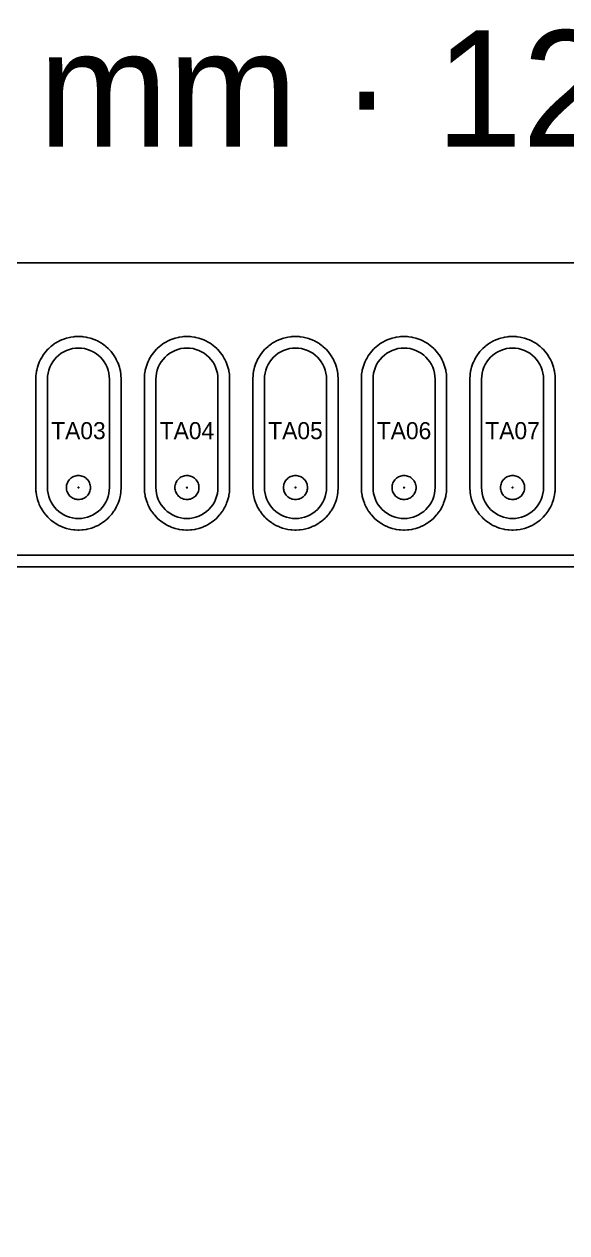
# Model space of a CAD drawing. Header units: millimetres. Extents: x 0 to 8220, y 0 to 2502.
# Drawn here: x 5924 to 6064, y 2189.6 to 2501.6 of the extents above; entities that cross this region are included whole.
import ezdxf
from ezdxf.enums import TextEntityAlignment as Align

# ---------------------------------------------------------------- set-up
doc = ezdxf.new("R2010")
doc.units = ezdxf.units.MM
for name, color, linetype in [('CALADO_INTERIOR', 5, 'Continuous'), ('CORTE_EXT', 1, 'Continuous'), ('HOJA', 8, 'Continuous'), ('TEXTO', 7, 'Continuous'), ('TRAYECTORIA_EXT_FRESA6', 11, 'Continuous'), ('TRAYECTORIA_INT_FRESA6', 150, 'Continuous')]:
    doc.layers.add(name, color=color, linetype=linetype)

msp = doc.modelspace()

# ---------------------------------------------------------------- linework, layer by layer
at = {"layer": 'CALADO_INTERIOR'}
for points in [[(5937.7, 2385.09), (5937.4, 2385.04), (5937.1, 2384.97), (5936.81, 2384.86), (5936.54, 2384.73), (5936.28, 2384.58), (5936.03, 2384.4), (5935.81, 2384.19), (5935.6, 2383.97), (5935.42, 2383.72), (5935.27, 2383.46), (5935.14, 2383.19), (5935.03, 2382.9), (5934.96, 2382.6), (5934.91, 2382.3), (5934.9, 2382), (5934.91, 2381.7), (5934.96, 2381.4), (5935.03, 2381.1), (5935.14, 2380.81), (5935.27, 2380.54), (5935.42, 2380.28), (5935.6, 2380.03), (5935.81, 2379.81), (5936.03, 2379.6), (5936.28, 2379.42), (5936.54, 2379.27), (5936.81, 2379.14), (5937.1, 2379.03), (5937.4, 2378.96), (5937.7, 2378.91), (5938, 2378.9), (5938.3, 2378.91), (5938.6, 2378.96), (5938.9, 2379.03), (5939.19, 2379.14), (5939.46, 2379.27), (5939.72, 2379.42), (5939.97, 2379.6), (5940.19, 2379.81), (5940.4, 2380.03), (5940.58, 2380.28), (5940.73, 2380.54), (5940.86, 2380.81), (5940.97, 2381.1), (5941.04, 2381.4), (5941.09, 2381.7), (5941.1, 2382), (5941.09, 2382.3), (5941.04, 2382.6), (5940.97, 2382.9), (5940.86, 2383.19), (5940.73, 2383.46), (5940.58, 2383.72), (5940.4, 2383.97), (5940.19, 2384.19), (5939.97, 2384.4), (5939.72, 2384.58), (5939.46, 2384.73), (5939.19, 2384.86), (5938.9, 2384.97), (5938.6, 2385.04), (5938.3, 2385.09), (5938, 2385.1)], [(5965.7, 2385.09), (5965.4, 2385.04), (5965.1, 2384.97), (5964.81, 2384.86), (5964.54, 2384.73), (5964.28, 2384.58), (5964.03, 2384.4), (5963.81, 2384.19), (5963.6, 2383.97), (5963.42, 2383.72), (5963.27, 2383.46), (5963.14, 2383.19), (5963.03, 2382.9), (5962.96, 2382.6), (5962.91, 2382.3), (5962.9, 2382), (5962.91, 2381.7), (5962.96, 2381.4), (5963.03, 2381.1), (5963.14, 2380.81), (5963.27, 2380.54), (5963.42, 2380.28), (5963.6, 2380.03), (5963.81, 2379.81), (5964.03, 2379.6), (5964.28, 2379.42), (5964.54, 2379.27), (5964.81, 2379.14), (5965.1, 2379.03), (5965.4, 2378.96), (5965.7, 2378.91), (5966, 2378.9), (5966.3, 2378.91), (5966.6, 2378.96), (5966.9, 2379.03), (5967.19, 2379.14), (5967.46, 2379.27), (5967.72, 2379.42), (5967.97, 2379.6), (5968.19, 2379.81), (5968.4, 2380.03), (5968.58, 2380.28), (5968.73, 2380.54), (5968.86, 2380.81), (5968.97, 2381.1), (5969.04, 2381.4), (5969.09, 2381.7), (5969.1, 2382), (5969.09, 2382.3), (5969.04, 2382.6), (5968.97, 2382.9), (5968.86, 2383.19), (5968.73, 2383.46), (5968.58, 2383.72), (5968.4, 2383.97), (5968.19, 2384.19), (5967.97, 2384.4), (5967.72, 2384.58), (5967.46, 2384.73), (5967.19, 2384.86), (5966.9, 2384.97), (5966.6, 2385.04), (5966.3, 2385.09), (5966, 2385.1)], [(5993.7, 2385.09), (5993.4, 2385.04), (5993.1, 2384.97), (5992.81, 2384.86), (5992.54, 2384.73), (5992.28, 2384.58), (5992.03, 2384.4), (5991.81, 2384.19), (5991.6, 2383.97), (5991.42, 2383.72), (5991.27, 2383.46), (5991.14, 2383.19), (5991.03, 2382.9), (5990.96, 2382.6), (5990.91, 2382.3), (5990.9, 2382), (5990.91, 2381.7), (5990.96, 2381.4), (5991.03, 2381.1), (5991.14, 2380.81), (5991.27, 2380.54), (5991.42, 2380.28), (5991.6, 2380.03), (5991.81, 2379.81), (5992.03, 2379.6), (5992.28, 2379.42), (5992.54, 2379.27), (5992.81, 2379.14), (5993.1, 2379.03), (5993.4, 2378.96), (5993.7, 2378.91), (5994, 2378.9), (5994.3, 2378.91), (5994.6, 2378.96), (5994.9, 2379.03), (5995.19, 2379.14), (5995.46, 2379.27), (5995.72, 2379.42), (5995.97, 2379.6), (5996.19, 2379.81), (5996.4, 2380.03), (5996.58, 2380.28), (5996.73, 2380.54), (5996.86, 2380.81), (5996.97, 2381.1), (5997.04, 2381.4), (5997.09, 2381.7), (5997.1, 2382), (5997.09, 2382.3), (5997.04, 2382.6), (5996.97, 2382.9), (5996.86, 2383.19), (5996.73, 2383.46), (5996.58, 2383.72), (5996.4, 2383.97), (5996.19, 2384.19), (5995.97, 2384.4), (5995.72, 2384.58), (5995.46, 2384.73), (5995.19, 2384.86), (5994.9, 2384.97), (5994.6, 2385.04), (5994.3, 2385.09), (5994, 2385.1)], [(6021.7, 2385.09), (6021.4, 2385.04), (6021.1, 2384.97), (6020.81, 2384.86), (6020.54, 2384.73), (6020.28, 2384.58), (6020.03, 2384.4), (6019.81, 2384.19), (6019.6, 2383.97), (6019.42, 2383.72), (6019.27, 2383.46), (6019.14, 2383.19), (6019.03, 2382.9), (6018.96, 2382.6), (6018.91, 2382.3), (6018.9, 2382), (6018.91, 2381.7), (6018.96, 2381.4), (6019.03, 2381.1), (6019.14, 2380.81), (6019.27, 2380.54), (6019.42, 2380.28), (6019.6, 2380.03), (6019.81, 2379.81), (6020.03, 2379.6), (6020.28, 2379.42), (6020.54, 2379.27), (6020.81, 2379.14), (6021.1, 2379.03), (6021.4, 2378.96), (6021.7, 2378.91), (6022, 2378.9), (6022.3, 2378.91), (6022.6, 2378.96), (6022.9, 2379.03), (6023.19, 2379.14), (6023.46, 2379.27), (6023.72, 2379.42), (6023.97, 2379.6), (6024.19, 2379.81), (6024.4, 2380.03), (6024.58, 2380.28), (6024.73, 2380.54), (6024.86, 2380.81), (6024.97, 2381.1), (6025.04, 2381.4), (6025.09, 2381.7), (6025.1, 2382), (6025.09, 2382.3), (6025.04, 2382.6), (6024.97, 2382.9), (6024.86, 2383.19), (6024.73, 2383.46), (6024.58, 2383.72), (6024.4, 2383.97), (6024.19, 2384.19), (6023.97, 2384.4), (6023.72, 2384.58), (6023.46, 2384.73), (6023.19, 2384.86), (6022.9, 2384.97), (6022.6, 2385.04), (6022.3, 2385.09), (6022, 2385.1)], [(6049.7, 2385.09), (6049.4, 2385.04), (6049.1, 2384.97), (6048.81, 2384.86), (6048.54, 2384.73), (6048.28, 2384.58), (6048.03, 2384.4), (6047.81, 2384.19), (6047.6, 2383.97), (6047.42, 2383.72), (6047.27, 2383.46), (6047.14, 2383.19), (6047.03, 2382.9), (6046.96, 2382.6), (6046.91, 2382.3), (6046.9, 2382), (6046.91, 2381.7), (6046.96, 2381.4), (6047.03, 2381.1), (6047.14, 2380.81), (6047.27, 2380.54), (6047.42, 2380.28), (6047.6, 2380.03), (6047.81, 2379.81), (6048.03, 2379.6), (6048.28, 2379.42), (6048.54, 2379.27), (6048.81, 2379.14), (6049.1, 2379.03), (6049.4, 2378.96), (6049.7, 2378.91), (6050, 2378.9), (6050.3, 2378.91), (6050.6, 2378.96), (6050.9, 2379.03), (6051.19, 2379.14), (6051.46, 2379.27), (6051.72, 2379.42), (6051.97, 2379.6), (6052.19, 2379.81), (6052.4, 2380.03), (6052.58, 2380.28), (6052.73, 2380.54), (6052.86, 2380.81), (6052.97, 2381.1), (6053.04, 2381.4), (6053.09, 2381.7), (6053.1, 2382), (6053.09, 2382.3), (6053.04, 2382.6), (6052.97, 2382.9), (6052.86, 2383.19), (6052.73, 2383.46), (6052.58, 2383.72), (6052.4, 2383.97), (6052.19, 2384.19), (6051.97, 2384.4), (6051.72, 2384.58), (6051.46, 2384.73), (6051.19, 2384.86), (6050.9, 2384.97), (6050.6, 2385.04), (6050.3, 2385.09), (6050, 2385.1)]]:
    msp.add_lwpolyline(points, close=True, dxfattribs=at)
at = {"layer": 'CORTE_EXT'}
for points in [[(5930.04, 2410.78), (5930.15, 2411.56), (5930.34, 2412.32), (5930.61, 2413.06), (5930.94, 2413.77), (5931.35, 2414.44), (5931.82, 2415.08), (5932.34, 2415.66), (5932.92, 2416.18), (5933.56, 2416.65), (5934.23, 2417.06), (5934.94, 2417.39), (5935.68, 2417.66), (5936.44, 2417.85), (5937.22, 2417.96), (5938, 2418), (5938.78, 2417.96), (5939.56, 2417.85), (5940.32, 2417.66), (5941.06, 2417.39), (5941.77, 2417.06), (5942.44, 2416.65), (5943.08, 2416.18), (5943.66, 2415.66), (5944.18, 2415.08), (5944.65, 2414.44), (5945.06, 2413.77), (5945.39, 2413.06), (5945.66, 2412.32), (5945.85, 2411.56), (5945.96, 2410.78), (5946, 2410), (5946, 2382), (5945.96, 2381.22), (5945.85, 2380.44), (5945.66, 2379.68), (5945.39, 2378.94), (5945.06, 2378.23), (5944.65, 2377.56), (5944.18, 2376.92), (5943.66, 2376.34), (5943.08, 2375.82), (5942.44, 2375.35), (5941.77, 2374.94), (5941.06, 2374.61), (5940.32, 2374.34), (5939.56, 2374.15), (5938.78, 2374.04), (5938, 2374), (5937.22, 2374.04), (5936.44, 2374.15), (5935.68, 2374.34), (5934.94, 2374.61), (5934.23, 2374.94), (5933.56, 2375.35), (5932.92, 2375.82), (5932.34, 2376.34), (5931.82, 2376.92), (5931.35, 2377.56), (5930.94, 2378.23), (5930.61, 2378.94), (5930.34, 2379.68), (5930.15, 2380.44), (5930.04, 2381.22), (5930, 2382), (5930, 2410)], [(5958.04, 2410.78), (5958.15, 2411.56), (5958.34, 2412.32), (5958.61, 2413.06), (5958.94, 2413.77), (5959.35, 2414.44), (5959.82, 2415.08), (5960.34, 2415.66), (5960.92, 2416.18), (5961.56, 2416.65), (5962.23, 2417.06), (5962.94, 2417.39), (5963.68, 2417.66), (5964.44, 2417.85), (5965.22, 2417.96), (5966, 2418), (5966.78, 2417.96), (5967.56, 2417.85), (5968.32, 2417.66), (5969.06, 2417.39), (5969.77, 2417.06), (5970.44, 2416.65), (5971.08, 2416.18), (5971.66, 2415.66), (5972.18, 2415.08), (5972.65, 2414.44), (5973.06, 2413.77), (5973.39, 2413.06), (5973.66, 2412.32), (5973.85, 2411.56), (5973.96, 2410.78), (5974, 2410), (5974, 2382), (5973.96, 2381.22), (5973.85, 2380.44), (5973.66, 2379.68), (5973.39, 2378.94), (5973.06, 2378.23), (5972.65, 2377.56), (5972.18, 2376.92), (5971.66, 2376.34), (5971.08, 2375.82), (5970.44, 2375.35), (5969.77, 2374.94), (5969.06, 2374.61), (5968.32, 2374.34), (5967.56, 2374.15), (5966.78, 2374.04), (5966, 2374), (5965.22, 2374.04), (5964.44, 2374.15), (5963.68, 2374.34), (5962.94, 2374.61), (5962.23, 2374.94), (5961.56, 2375.35), (5960.92, 2375.82), (5960.34, 2376.34), (5959.82, 2376.92), (5959.35, 2377.56), (5958.94, 2378.23), (5958.61, 2378.94), (5958.34, 2379.68), (5958.15, 2380.44), (5958.04, 2381.22), (5958, 2382), (5958, 2410)], [(5986.04, 2410.78), (5986.15, 2411.56), (5986.34, 2412.32), (5986.61, 2413.06), (5986.94, 2413.77), (5987.35, 2414.44), (5987.82, 2415.08), (5988.34, 2415.66), (5988.92, 2416.18), (5989.56, 2416.65), (5990.23, 2417.06), (5990.94, 2417.39), (5991.68, 2417.66), (5992.44, 2417.85), (5993.22, 2417.96), (5994, 2418), (5994.78, 2417.96), (5995.56, 2417.85), (5996.32, 2417.66), (5997.06, 2417.39), (5997.77, 2417.06), (5998.44, 2416.65), (5999.08, 2416.18), (5999.66, 2415.66), (6000.18, 2415.08), (6000.65, 2414.44), (6001.06, 2413.77), (6001.39, 2413.06), (6001.66, 2412.32), (6001.85, 2411.56), (6001.96, 2410.78), (6002, 2410), (6002, 2382), (6001.96, 2381.22), (6001.85, 2380.44), (6001.66, 2379.68), (6001.39, 2378.94), (6001.06, 2378.23), (6000.65, 2377.56), (6000.18, 2376.92), (5999.66, 2376.34), (5999.08, 2375.82), (5998.44, 2375.35), (5997.77, 2374.94), (5997.06, 2374.61), (5996.32, 2374.34), (5995.56, 2374.15), (5994.78, 2374.04), (5994, 2374), (5993.22, 2374.04), (5992.44, 2374.15), (5991.68, 2374.34), (5990.94, 2374.61), (5990.23, 2374.94), (5989.56, 2375.35), (5988.92, 2375.82), (5988.34, 2376.34), (5987.82, 2376.92), (5987.35, 2377.56), (5986.94, 2378.23), (5986.61, 2378.94), (5986.34, 2379.68), (5986.15, 2380.44), (5986.04, 2381.22), (5986, 2382), (5986, 2410)], [(6014.04, 2410.78), (6014.15, 2411.56), (6014.34, 2412.32), (6014.61, 2413.06), (6014.94, 2413.77), (6015.35, 2414.44), (6015.82, 2415.08), (6016.34, 2415.66), (6016.92, 2416.18), (6017.56, 2416.65), (6018.23, 2417.06), (6018.94, 2417.39), (6019.68, 2417.66), (6020.44, 2417.85), (6021.22, 2417.96), (6022, 2418), (6022.78, 2417.96), (6023.56, 2417.85), (6024.32, 2417.66), (6025.06, 2417.39), (6025.77, 2417.06), (6026.44, 2416.65), (6027.08, 2416.18), (6027.66, 2415.66), (6028.18, 2415.08), (6028.65, 2414.44), (6029.06, 2413.77), (6029.39, 2413.06), (6029.66, 2412.32), (6029.85, 2411.56), (6029.96, 2410.78), (6030, 2410), (6030, 2382), (6029.96, 2381.22), (6029.85, 2380.44), (6029.66, 2379.68), (6029.39, 2378.94), (6029.06, 2378.23), (6028.65, 2377.56), (6028.18, 2376.92), (6027.66, 2376.34), (6027.08, 2375.82), (6026.44, 2375.35), (6025.77, 2374.94), (6025.06, 2374.61), (6024.32, 2374.34), (6023.56, 2374.15), (6022.78, 2374.04), (6022, 2374), (6021.22, 2374.04), (6020.44, 2374.15), (6019.68, 2374.34), (6018.94, 2374.61), (6018.23, 2374.94), (6017.56, 2375.35), (6016.92, 2375.82), (6016.34, 2376.34), (6015.82, 2376.92), (6015.35, 2377.56), (6014.94, 2378.23), (6014.61, 2378.94), (6014.34, 2379.68), (6014.15, 2380.44), (6014.04, 2381.22), (6014, 2382), (6014, 2410)], [(6042.04, 2410.78), (6042.15, 2411.56), (6042.34, 2412.32), (6042.61, 2413.06), (6042.94, 2413.77), (6043.35, 2414.44), (6043.82, 2415.08), (6044.34, 2415.66), (6044.92, 2416.18), (6045.56, 2416.65), (6046.23, 2417.06), (6046.94, 2417.39), (6047.68, 2417.66), (6048.44, 2417.85), (6049.22, 2417.96), (6050, 2418), (6050.78, 2417.96), (6051.56, 2417.85), (6052.32, 2417.66), (6053.06, 2417.39), (6053.77, 2417.06), (6054.44, 2416.65), (6055.08, 2416.18), (6055.66, 2415.66), (6056.18, 2415.08), (6056.65, 2414.44), (6057.06, 2413.77), (6057.39, 2413.06), (6057.66, 2412.32), (6057.85, 2411.56), (6057.96, 2410.78), (6058, 2410), (6058, 2382), (6057.96, 2381.22), (6057.85, 2380.44), (6057.66, 2379.68), (6057.39, 2378.94), (6057.06, 2378.23), (6056.65, 2377.56), (6056.18, 2376.92), (6055.66, 2376.34), (6055.08, 2375.82), (6054.44, 2375.35), (6053.77, 2374.94), (6053.06, 2374.61), (6052.32, 2374.34), (6051.56, 2374.15), (6050.78, 2374.04), (6050, 2374), (6049.22, 2374.04), (6048.44, 2374.15), (6047.68, 2374.34), (6046.94, 2374.61), (6046.23, 2374.94), (6045.56, 2375.35), (6044.92, 2375.82), (6044.34, 2376.34), (6043.82, 2376.92), (6043.35, 2377.56), (6042.94, 2378.23), (6042.61, 2378.94), (6042.34, 2379.68), (6042.15, 2380.44), (6042.04, 2381.22), (6042, 2382), (6042, 2410)]]:
    msp.add_lwpolyline(points, close=True, dxfattribs=at)
msp.add_lwpolyline([(5613, 2361.5), (6626, 2361.5)], dxfattribs=at)
at = {"layer": 'HOJA'}
msp.add_lwpolyline([(5600, 0), (6820, 0), (6820, 2440), (5600, 2440)], close=True, dxfattribs=at)
at = {"layer": 'TRAYECTORIA_EXT_FRESA6'}
for points in [[(5927.04, 2410.93), (5927.07, 2411.22), (5927.19, 2412), (5927.24, 2412.29), (5927.43, 2413.05), (5927.52, 2413.33), (5927.78, 2414.07), (5927.9, 2414.34), (5928.23, 2415.05), (5928.37, 2415.31), (5928.78, 2415.99), (5928.94, 2416.23), (5929.41, 2416.86), (5929.59, 2417.09), (5930.12, 2417.67), (5930.33, 2417.88), (5930.91, 2418.41), (5931.14, 2418.59), (5931.77, 2419.06), (5932.01, 2419.22), (5932.69, 2419.63), (5932.95, 2419.77), (5933.66, 2420.1), (5933.93, 2420.22), (5934.67, 2420.48), (5934.95, 2420.57), (5935.71, 2420.76), (5936, 2420.81), (5936.78, 2420.93), (5937.07, 2420.96), (5937.85, 2421), (5938.15, 2421), (5938.93, 2420.96), (5939.22, 2420.93), (5940, 2420.81), (5940.29, 2420.76), (5941.05, 2420.57), (5941.33, 2420.48), (5942.07, 2420.22), (5942.34, 2420.1), (5943.05, 2419.77), (5943.31, 2419.63), (5943.99, 2419.22), (5944.23, 2419.06), (5944.86, 2418.59), (5945.09, 2418.41), (5945.67, 2417.88), (5945.88, 2417.67), (5946.41, 2417.09), (5946.59, 2416.86), (5947.06, 2416.23), (5947.22, 2415.99), (5947.63, 2415.31), (5947.77, 2415.05), (5948.1, 2414.34), (5948.22, 2414.07), (5948.48, 2413.33), (5948.57, 2413.05), (5948.76, 2412.29), (5948.81, 2412), (5948.93, 2411.22), (5948.96, 2410.93), (5949, 2410.15), (5949, 2410), (5949, 2382), (5949, 2381.85), (5948.96, 2381.07), (5948.93, 2380.78), (5948.81, 2380), (5948.76, 2379.71), (5948.57, 2378.95), (5948.48, 2378.67), (5948.22, 2377.93), (5948.1, 2377.66), (5947.77, 2376.95), (5947.63, 2376.69), (5947.22, 2376.01), (5947.06, 2375.77), (5946.59, 2375.14), (5946.41, 2374.91), (5945.88, 2374.33), (5945.67, 2374.12), (5945.09, 2373.59), (5944.86, 2373.41), (5944.23, 2372.94), (5943.99, 2372.78), (5943.31, 2372.37), (5943.05, 2372.23), (5942.34, 2371.9), (5942.07, 2371.78), (5941.33, 2371.52), (5941.05, 2371.43), (5940.29, 2371.24), (5940, 2371.19), (5939.22, 2371.07), (5938.93, 2371.04), (5938.15, 2371), (5937.85, 2371), (5937.07, 2371.04), (5936.78, 2371.07), (5936, 2371.19), (5935.71, 2371.24), (5934.95, 2371.43), (5934.67, 2371.52), (5933.93, 2371.78), (5933.66, 2371.9), (5932.95, 2372.23), (5932.69, 2372.37), (5932.01, 2372.78), (5931.77, 2372.94), (5931.14, 2373.41), (5930.91, 2373.59), (5930.33, 2374.12), (5930.12, 2374.33), (5929.59, 2374.91), (5929.41, 2375.14), (5928.94, 2375.77), (5928.78, 2376.01), (5928.37, 2376.69), (5928.23, 2376.95), (5927.9, 2377.66), (5927.78, 2377.93), (5927.52, 2378.67), (5927.43, 2378.95), (5927.24, 2379.71), (5927.19, 2380), (5927.07, 2380.78), (5927.04, 2381.07), (5927, 2381.85), (5927, 2382), (5927, 2410), (5927, 2410.15)], [(5955.04, 2410.93), (5955.07, 2411.22), (5955.19, 2412), (5955.24, 2412.29), (5955.43, 2413.05), (5955.52, 2413.33), (5955.78, 2414.07), (5955.9, 2414.34), (5956.23, 2415.05), (5956.37, 2415.31), (5956.78, 2415.99), (5956.94, 2416.23), (5957.41, 2416.86), (5957.59, 2417.09), (5958.12, 2417.67), (5958.33, 2417.88), (5958.91, 2418.41), (5959.14, 2418.59), (5959.77, 2419.06), (5960.01, 2419.22), (5960.69, 2419.63), (5960.95, 2419.77), (5961.66, 2420.1), (5961.93, 2420.22), (5962.67, 2420.48), (5962.95, 2420.57), (5963.71, 2420.76), (5964, 2420.81), (5964.78, 2420.93), (5965.07, 2420.96), (5965.85, 2421), (5966.15, 2421), (5966.93, 2420.96), (5967.22, 2420.93), (5968, 2420.81), (5968.29, 2420.76), (5969.05, 2420.57), (5969.33, 2420.48), (5970.07, 2420.22), (5970.34, 2420.1), (5971.05, 2419.77), (5971.31, 2419.63), (5971.99, 2419.22), (5972.23, 2419.06), (5972.86, 2418.59), (5973.09, 2418.41), (5973.67, 2417.88), (5973.88, 2417.67), (5974.41, 2417.09), (5974.59, 2416.86), (5975.06, 2416.23), (5975.22, 2415.99), (5975.63, 2415.31), (5975.77, 2415.05), (5976.1, 2414.34), (5976.22, 2414.07), (5976.48, 2413.33), (5976.57, 2413.05), (5976.76, 2412.29), (5976.81, 2412), (5976.93, 2411.22), (5976.96, 2410.93), (5977, 2410.15), (5977, 2410), (5977, 2382), (5977, 2381.85), (5976.96, 2381.07), (5976.93, 2380.78), (5976.81, 2380), (5976.76, 2379.71), (5976.57, 2378.95), (5976.48, 2378.67), (5976.22, 2377.93), (5976.1, 2377.66), (5975.77, 2376.95), (5975.63, 2376.69), (5975.22, 2376.01), (5975.06, 2375.77), (5974.59, 2375.14), (5974.41, 2374.91), (5973.88, 2374.33), (5973.67, 2374.12), (5973.09, 2373.59), (5972.86, 2373.41), (5972.23, 2372.94), (5971.99, 2372.78), (5971.31, 2372.37), (5971.05, 2372.23), (5970.34, 2371.9), (5970.07, 2371.78), (5969.33, 2371.52), (5969.05, 2371.43), (5968.29, 2371.24), (5968, 2371.19), (5967.22, 2371.07), (5966.93, 2371.04), (5966.15, 2371), (5965.85, 2371), (5965.07, 2371.04), (5964.78, 2371.07), (5964, 2371.19), (5963.71, 2371.24), (5962.95, 2371.43), (5962.67, 2371.52), (5961.93, 2371.78), (5961.66, 2371.9), (5960.95, 2372.23), (5960.69, 2372.37), (5960.01, 2372.78), (5959.77, 2372.94), (5959.14, 2373.41), (5958.91, 2373.59), (5958.33, 2374.12), (5958.12, 2374.33), (5957.59, 2374.91), (5957.41, 2375.14), (5956.94, 2375.77), (5956.78, 2376.01), (5956.37, 2376.69), (5956.23, 2376.95), (5955.9, 2377.66), (5955.78, 2377.93), (5955.52, 2378.67), (5955.43, 2378.95), (5955.24, 2379.71), (5955.19, 2380), (5955.07, 2380.78), (5955.04, 2381.07), (5955, 2381.85), (5955, 2382), (5955, 2410), (5955, 2410.15)], [(5983.04, 2410.93), (5983.07, 2411.22), (5983.19, 2412), (5983.24, 2412.29), (5983.43, 2413.05), (5983.52, 2413.33), (5983.78, 2414.07), (5983.9, 2414.34), (5984.23, 2415.05), (5984.37, 2415.31), (5984.78, 2415.99), (5984.94, 2416.23), (5985.41, 2416.86), (5985.59, 2417.09), (5986.12, 2417.67), (5986.33, 2417.88), (5986.91, 2418.41), (5987.14, 2418.59), (5987.77, 2419.06), (5988.01, 2419.22), (5988.69, 2419.63), (5988.95, 2419.77), (5989.66, 2420.1), (5989.93, 2420.22), (5990.67, 2420.48), (5990.95, 2420.57), (5991.71, 2420.76), (5992, 2420.81), (5992.78, 2420.93), (5993.07, 2420.96), (5993.85, 2421), (5994.15, 2421), (5994.93, 2420.96), (5995.22, 2420.93), (5996, 2420.81), (5996.29, 2420.76), (5997.05, 2420.57), (5997.33, 2420.48), (5998.07, 2420.22), (5998.34, 2420.1), (5999.05, 2419.77), (5999.31, 2419.63), (5999.99, 2419.22), (6000.23, 2419.06), (6000.86, 2418.59), (6001.09, 2418.41), (6001.67, 2417.88), (6001.88, 2417.67), (6002.41, 2417.09), (6002.59, 2416.86), (6003.06, 2416.23), (6003.22, 2415.99), (6003.63, 2415.31), (6003.77, 2415.05), (6004.1, 2414.34), (6004.22, 2414.07), (6004.48, 2413.33), (6004.57, 2413.05), (6004.76, 2412.29), (6004.81, 2412), (6004.93, 2411.22), (6004.96, 2410.93), (6005, 2410.15), (6005, 2410), (6005, 2382), (6005, 2381.85), (6004.96, 2381.07), (6004.93, 2380.78), (6004.81, 2380), (6004.76, 2379.71), (6004.57, 2378.95), (6004.48, 2378.67), (6004.22, 2377.93), (6004.1, 2377.66), (6003.77, 2376.95), (6003.63, 2376.69), (6003.22, 2376.01), (6003.06, 2375.77), (6002.59, 2375.14), (6002.41, 2374.91), (6001.88, 2374.33), (6001.67, 2374.12), (6001.09, 2373.59), (6000.86, 2373.41), (6000.23, 2372.94), (5999.99, 2372.78), (5999.31, 2372.37), (5999.05, 2372.23), (5998.34, 2371.9), (5998.07, 2371.78), (5997.33, 2371.52), (5997.05, 2371.43), (5996.29, 2371.24), (5996, 2371.19), (5995.22, 2371.07), (5994.93, 2371.04), (5994.15, 2371), (5993.85, 2371), (5993.07, 2371.04), (5992.78, 2371.07), (5992, 2371.19), (5991.71, 2371.24), (5990.95, 2371.43), (5990.67, 2371.52), (5989.93, 2371.78), (5989.66, 2371.9), (5988.95, 2372.23), (5988.69, 2372.37), (5988.01, 2372.78), (5987.77, 2372.94), (5987.14, 2373.41), (5986.91, 2373.59), (5986.33, 2374.12), (5986.12, 2374.33), (5985.59, 2374.91), (5985.41, 2375.14), (5984.94, 2375.77), (5984.78, 2376.01), (5984.37, 2376.69), (5984.23, 2376.95), (5983.9, 2377.66), (5983.78, 2377.93), (5983.52, 2378.67), (5983.43, 2378.95), (5983.24, 2379.71), (5983.19, 2380), (5983.07, 2380.78), (5983.04, 2381.07), (5983, 2381.85), (5983, 2382), (5983, 2410), (5983, 2410.15)], [(6011.04, 2410.93), (6011.07, 2411.22), (6011.19, 2412), (6011.24, 2412.29), (6011.43, 2413.05), (6011.52, 2413.33), (6011.78, 2414.07), (6011.9, 2414.34), (6012.23, 2415.05), (6012.37, 2415.31), (6012.78, 2415.99), (6012.94, 2416.23), (6013.41, 2416.86), (6013.59, 2417.09), (6014.12, 2417.67), (6014.33, 2417.88), (6014.91, 2418.41), (6015.14, 2418.59), (6015.77, 2419.06), (6016.01, 2419.22), (6016.69, 2419.63), (6016.95, 2419.77), (6017.66, 2420.1), (6017.93, 2420.22), (6018.67, 2420.48), (6018.95, 2420.57), (6019.71, 2420.76), (6020, 2420.81), (6020.78, 2420.93), (6021.07, 2420.96), (6021.85, 2421), (6022.15, 2421), (6022.93, 2420.96), (6023.22, 2420.93), (6024, 2420.81), (6024.29, 2420.76), (6025.05, 2420.57), (6025.33, 2420.48), (6026.07, 2420.22), (6026.34, 2420.1), (6027.05, 2419.77), (6027.31, 2419.63), (6027.99, 2419.22), (6028.23, 2419.06), (6028.86, 2418.59), (6029.09, 2418.41), (6029.67, 2417.88), (6029.88, 2417.67), (6030.41, 2417.09), (6030.59, 2416.86), (6031.06, 2416.23), (6031.22, 2415.99), (6031.63, 2415.31), (6031.77, 2415.05), (6032.1, 2414.34), (6032.22, 2414.07), (6032.48, 2413.33), (6032.57, 2413.05), (6032.76, 2412.29), (6032.81, 2412), (6032.93, 2411.22), (6032.96, 2410.93), (6033, 2410.15), (6033, 2410), (6033, 2382), (6033, 2381.85), (6032.96, 2381.07), (6032.93, 2380.78), (6032.81, 2380), (6032.76, 2379.71), (6032.57, 2378.95), (6032.48, 2378.67), (6032.22, 2377.93), (6032.1, 2377.66), (6031.77, 2376.95), (6031.63, 2376.69), (6031.22, 2376.01), (6031.06, 2375.77), (6030.59, 2375.14), (6030.41, 2374.91), (6029.88, 2374.33), (6029.67, 2374.12), (6029.09, 2373.59), (6028.86, 2373.41), (6028.23, 2372.94), (6027.99, 2372.78), (6027.31, 2372.37), (6027.05, 2372.23), (6026.34, 2371.9), (6026.07, 2371.78), (6025.33, 2371.52), (6025.05, 2371.43), (6024.29, 2371.24), (6024, 2371.19), (6023.22, 2371.07), (6022.93, 2371.04), (6022.15, 2371), (6021.85, 2371), (6021.07, 2371.04), (6020.78, 2371.07), (6020, 2371.19), (6019.71, 2371.24), (6018.95, 2371.43), (6018.67, 2371.52), (6017.93, 2371.78), (6017.66, 2371.9), (6016.95, 2372.23), (6016.69, 2372.37), (6016.01, 2372.78), (6015.77, 2372.94), (6015.14, 2373.41), (6014.91, 2373.59), (6014.33, 2374.12), (6014.12, 2374.33), (6013.59, 2374.91), (6013.41, 2375.14), (6012.94, 2375.77), (6012.78, 2376.01), (6012.37, 2376.69), (6012.23, 2376.95), (6011.9, 2377.66), (6011.78, 2377.93), (6011.52, 2378.67), (6011.43, 2378.95), (6011.24, 2379.71), (6011.19, 2380), (6011.07, 2380.78), (6011.04, 2381.07), (6011, 2381.85), (6011, 2382), (6011, 2410), (6011, 2410.15)], [(6039.04, 2410.93), (6039.07, 2411.22), (6039.19, 2412), (6039.24, 2412.29), (6039.43, 2413.05), (6039.52, 2413.33), (6039.78, 2414.07), (6039.9, 2414.34), (6040.23, 2415.05), (6040.37, 2415.31), (6040.78, 2415.99), (6040.94, 2416.23), (6041.41, 2416.86), (6041.59, 2417.09), (6042.12, 2417.67), (6042.33, 2417.88), (6042.91, 2418.41), (6043.14, 2418.59), (6043.77, 2419.06), (6044.01, 2419.22), (6044.69, 2419.63), (6044.95, 2419.77), (6045.66, 2420.1), (6045.93, 2420.22), (6046.67, 2420.48), (6046.95, 2420.57), (6047.71, 2420.76), (6048, 2420.81), (6048.78, 2420.93), (6049.07, 2420.96), (6049.85, 2421), (6050.15, 2421), (6050.93, 2420.96), (6051.22, 2420.93), (6052, 2420.81), (6052.29, 2420.76), (6053.05, 2420.57), (6053.33, 2420.48), (6054.07, 2420.22), (6054.34, 2420.1), (6055.05, 2419.77), (6055.31, 2419.63), (6055.99, 2419.22), (6056.23, 2419.06), (6056.86, 2418.59), (6057.09, 2418.41), (6057.67, 2417.88), (6057.88, 2417.67), (6058.41, 2417.09), (6058.59, 2416.86), (6059.06, 2416.23), (6059.22, 2415.99), (6059.63, 2415.31), (6059.77, 2415.05), (6060.1, 2414.34), (6060.22, 2414.07), (6060.48, 2413.33), (6060.57, 2413.05), (6060.76, 2412.29), (6060.81, 2412), (6060.93, 2411.22), (6060.96, 2410.93), (6061, 2410.15), (6061, 2410), (6061, 2382), (6061, 2381.85), (6060.96, 2381.07), (6060.93, 2380.78), (6060.81, 2380), (6060.76, 2379.71), (6060.57, 2378.95), (6060.48, 2378.67), (6060.22, 2377.93), (6060.1, 2377.66), (6059.77, 2376.95), (6059.63, 2376.69), (6059.22, 2376.01), (6059.06, 2375.77), (6058.59, 2375.14), (6058.41, 2374.91), (6057.88, 2374.33), (6057.67, 2374.12), (6057.09, 2373.59), (6056.86, 2373.41), (6056.23, 2372.94), (6055.99, 2372.78), (6055.31, 2372.37), (6055.05, 2372.23), (6054.34, 2371.9), (6054.07, 2371.78), (6053.33, 2371.52), (6053.05, 2371.43), (6052.29, 2371.24), (6052, 2371.19), (6051.22, 2371.07), (6050.93, 2371.04), (6050.15, 2371), (6049.85, 2371), (6049.07, 2371.04), (6048.78, 2371.07), (6048, 2371.19), (6047.71, 2371.24), (6046.95, 2371.43), (6046.67, 2371.52), (6045.93, 2371.78), (6045.66, 2371.9), (6044.95, 2372.23), (6044.69, 2372.37), (6044.01, 2372.78), (6043.77, 2372.94), (6043.14, 2373.41), (6042.91, 2373.59), (6042.33, 2374.12), (6042.12, 2374.33), (6041.59, 2374.91), (6041.41, 2375.14), (6040.94, 2375.77), (6040.78, 2376.01), (6040.37, 2376.69), (6040.23, 2376.95), (6039.9, 2377.66), (6039.78, 2377.93), (6039.52, 2378.67), (6039.43, 2378.95), (6039.24, 2379.71), (6039.19, 2380), (6039.07, 2380.78), (6039.04, 2381.07), (6039, 2381.85), (6039, 2382), (6039, 2410), (6039, 2410.15)]]:
    msp.add_lwpolyline(points, close=True, dxfattribs=at)
msp.add_lwpolyline([(5613, 2364.5), (6626, 2364.5)], dxfattribs=at)
at = {"layer": 'TRAYECTORIA_INT_FRESA6'}
for points in [[(5937.99, 2382.1), (5938, 2382.1), (5938.01, 2382.1), (5938.02, 2382.09), (5938.03, 2382.09), (5938.04, 2382.09), (5938.05, 2382.09), (5938.05, 2382.08), (5938.06, 2382.07), (5938.07, 2382.07), (5938.07, 2382.06), (5938.08, 2382.05), (5938.09, 2382.05), (5938.09, 2382.04), (5938.09, 2382.03), (5938.09, 2382.02), (5938.1, 2382.01), (5938.1, 2382), (5938.1, 2381.99), (5938.09, 2381.98), (5938.09, 2381.97), (5938.09, 2381.96), (5938.09, 2381.95), (5938.08, 2381.95), (5938.07, 2381.94), (5938.07, 2381.93), (5938.06, 2381.93), (5938.05, 2381.92), (5938.05, 2381.91), (5938.04, 2381.91), (5938.03, 2381.91), (5938.02, 2381.91), (5938.01, 2381.9), (5938, 2381.9), (5937.99, 2381.9), (5937.98, 2381.91), (5937.97, 2381.91), (5937.96, 2381.91), (5937.95, 2381.91), (5937.95, 2381.92), (5937.94, 2381.93), (5937.93, 2381.93), (5937.93, 2381.94), (5937.92, 2381.95), (5937.91, 2381.95), (5937.91, 2381.96), (5937.91, 2381.97), (5937.91, 2381.98), (5937.9, 2381.99), (5937.9, 2382), (5937.9, 2382.01), (5937.91, 2382.02), (5937.91, 2382.03), (5937.91, 2382.04), (5937.91, 2382.05), (5937.92, 2382.05), (5937.93, 2382.06), (5937.93, 2382.07), (5937.94, 2382.07), (5937.95, 2382.08), (5937.95, 2382.09), (5937.96, 2382.09), (5937.97, 2382.09), (5937.98, 2382.09)], [(5965.99, 2382.1), (5966, 2382.1), (5966.01, 2382.1), (5966.02, 2382.09), (5966.03, 2382.09), (5966.04, 2382.09), (5966.05, 2382.09), (5966.05, 2382.08), (5966.06, 2382.07), (5966.07, 2382.07), (5966.07, 2382.06), (5966.08, 2382.05), (5966.09, 2382.05), (5966.09, 2382.04), (5966.09, 2382.03), (5966.09, 2382.02), (5966.1, 2382.01), (5966.1, 2382), (5966.1, 2381.99), (5966.09, 2381.98), (5966.09, 2381.97), (5966.09, 2381.96), (5966.09, 2381.95), (5966.08, 2381.95), (5966.07, 2381.94), (5966.07, 2381.93), (5966.06, 2381.93), (5966.05, 2381.92), (5966.05, 2381.91), (5966.04, 2381.91), (5966.03, 2381.91), (5966.02, 2381.91), (5966.01, 2381.9), (5966, 2381.9), (5965.99, 2381.9), (5965.98, 2381.91), (5965.97, 2381.91), (5965.96, 2381.91), (5965.95, 2381.91), (5965.95, 2381.92), (5965.94, 2381.93), (5965.93, 2381.93), (5965.93, 2381.94), (5965.92, 2381.95), (5965.91, 2381.95), (5965.91, 2381.96), (5965.91, 2381.97), (5965.91, 2381.98), (5965.9, 2381.99), (5965.9, 2382), (5965.9, 2382.01), (5965.91, 2382.02), (5965.91, 2382.03), (5965.91, 2382.04), (5965.91, 2382.05), (5965.92, 2382.05), (5965.93, 2382.06), (5965.93, 2382.07), (5965.94, 2382.07), (5965.95, 2382.08), (5965.95, 2382.09), (5965.96, 2382.09), (5965.97, 2382.09), (5965.98, 2382.09)], [(5993.99, 2382.1), (5994, 2382.1), (5994.01, 2382.1), (5994.02, 2382.09), (5994.03, 2382.09), (5994.04, 2382.09), (5994.05, 2382.09), (5994.05, 2382.08), (5994.06, 2382.07), (5994.07, 2382.07), (5994.07, 2382.06), (5994.08, 2382.05), (5994.09, 2382.05), (5994.09, 2382.04), (5994.09, 2382.03), (5994.09, 2382.02), (5994.1, 2382.01), (5994.1, 2382), (5994.1, 2381.99), (5994.09, 2381.98), (5994.09, 2381.97), (5994.09, 2381.96), (5994.09, 2381.95), (5994.08, 2381.95), (5994.07, 2381.94), (5994.07, 2381.93), (5994.06, 2381.93), (5994.05, 2381.92), (5994.05, 2381.91), (5994.04, 2381.91), (5994.03, 2381.91), (5994.02, 2381.91), (5994.01, 2381.9), (5994, 2381.9), (5993.99, 2381.9), (5993.98, 2381.91), (5993.97, 2381.91), (5993.96, 2381.91), (5993.95, 2381.91), (5993.95, 2381.92), (5993.94, 2381.93), (5993.93, 2381.93), (5993.93, 2381.94), (5993.92, 2381.95), (5993.91, 2381.95), (5993.91, 2381.96), (5993.91, 2381.97), (5993.91, 2381.98), (5993.9, 2381.99), (5993.9, 2382), (5993.9, 2382.01), (5993.91, 2382.02), (5993.91, 2382.03), (5993.91, 2382.04), (5993.91, 2382.05), (5993.92, 2382.05), (5993.93, 2382.06), (5993.93, 2382.07), (5993.94, 2382.07), (5993.95, 2382.08), (5993.95, 2382.09), (5993.96, 2382.09), (5993.97, 2382.09), (5993.98, 2382.09)], [(6021.99, 2382.1), (6022, 2382.1), (6022.01, 2382.1), (6022.02, 2382.09), (6022.03, 2382.09), (6022.04, 2382.09), (6022.05, 2382.09), (6022.05, 2382.08), (6022.06, 2382.07), (6022.07, 2382.07), (6022.07, 2382.06), (6022.08, 2382.05), (6022.09, 2382.05), (6022.09, 2382.04), (6022.09, 2382.03), (6022.09, 2382.02), (6022.1, 2382.01), (6022.1, 2382), (6022.1, 2381.99), (6022.09, 2381.98), (6022.09, 2381.97), (6022.09, 2381.96), (6022.09, 2381.95), (6022.08, 2381.95), (6022.07, 2381.94), (6022.07, 2381.93), (6022.06, 2381.93), (6022.05, 2381.92), (6022.05, 2381.91), (6022.04, 2381.91), (6022.03, 2381.91), (6022.02, 2381.91), (6022.01, 2381.9), (6022, 2381.9), (6021.99, 2381.9), (6021.98, 2381.91), (6021.97, 2381.91), (6021.96, 2381.91), (6021.95, 2381.91), (6021.95, 2381.92), (6021.94, 2381.93), (6021.93, 2381.93), (6021.93, 2381.94), (6021.92, 2381.95), (6021.91, 2381.95), (6021.91, 2381.96), (6021.91, 2381.97), (6021.91, 2381.98), (6021.9, 2381.99), (6021.9, 2382), (6021.9, 2382.01), (6021.91, 2382.02), (6021.91, 2382.03), (6021.91, 2382.04), (6021.91, 2382.05), (6021.92, 2382.05), (6021.93, 2382.06), (6021.93, 2382.07), (6021.94, 2382.07), (6021.95, 2382.08), (6021.95, 2382.09), (6021.96, 2382.09), (6021.97, 2382.09), (6021.98, 2382.09)], [(6049.99, 2382.1), (6050, 2382.1), (6050.01, 2382.1), (6050.02, 2382.09), (6050.03, 2382.09), (6050.04, 2382.09), (6050.05, 2382.09), (6050.05, 2382.08), (6050.06, 2382.07), (6050.07, 2382.07), (6050.07, 2382.06), (6050.08, 2382.05), (6050.09, 2382.05), (6050.09, 2382.04), (6050.09, 2382.03), (6050.09, 2382.02), (6050.1, 2382.01), (6050.1, 2382), (6050.1, 2381.99), (6050.09, 2381.98), (6050.09, 2381.97), (6050.09, 2381.96), (6050.09, 2381.95), (6050.08, 2381.95), (6050.07, 2381.94), (6050.07, 2381.93), (6050.06, 2381.93), (6050.05, 2381.92), (6050.05, 2381.91), (6050.04, 2381.91), (6050.03, 2381.91), (6050.02, 2381.91), (6050.01, 2381.9), (6050, 2381.9), (6049.99, 2381.9), (6049.98, 2381.91), (6049.97, 2381.91), (6049.96, 2381.91), (6049.95, 2381.91), (6049.95, 2381.92), (6049.94, 2381.93), (6049.93, 2381.93), (6049.93, 2381.94), (6049.92, 2381.95), (6049.91, 2381.95), (6049.91, 2381.96), (6049.91, 2381.97), (6049.91, 2381.98), (6049.9, 2381.99), (6049.9, 2382), (6049.9, 2382.01), (6049.91, 2382.02), (6049.91, 2382.03), (6049.91, 2382.04), (6049.91, 2382.05), (6049.92, 2382.05), (6049.93, 2382.06), (6049.93, 2382.07), (6049.94, 2382.07), (6049.95, 2382.08), (6049.95, 2382.09), (6049.96, 2382.09), (6049.97, 2382.09), (6049.98, 2382.09)]]:
    msp.add_lwpolyline(points, close=True, dxfattribs=at)

# ---------------------------------------------------------------- texts
at = {"layer": 'TEXTO'}
msp.add_text('HOJA 5 · triplay 5 mm · 1220 x 2440', height=30, dxfattribs=at).set_placement((5600, 2470))
for s, p in [('TA03', (5938, 2396.68)), ('TA04', (5966, 2396.68)), ('TA05', (5994, 2396.68)), ('TA06', (6022, 2396.68)), ('TA07', (6050, 2396.68))]:
    msp.add_text(s, height=4.4, dxfattribs=at).set_placement(p, align=Align.MIDDLE_CENTER)

doc.saveas('drawing.dxf')
